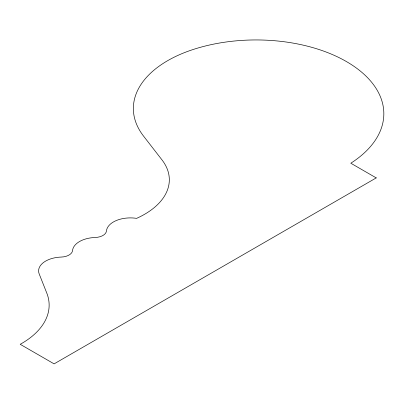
<?xml version="1.0" encoding="UTF-8"?>
<svg xmlns="http://www.w3.org/2000/svg" width="404" height="404" viewBox="0 0 404 404"><rect width="100%" height="100%" fill="white"/><g stroke="black" fill="none" stroke-linecap="round" stroke-linejoin="round"><path stroke-width="0.61" d="M376.23 177.901L54.106 363.873L20.2 344.299A93.93 54.227 0 0 0 46.773 293.051L39.213 273.978A23.977 13.842 0 0 1 61.251 257.065A11.989 6.924 0 0 0 72.553 250.541A23.977 13.842 0 0 1 95.157 237.491A11.989 6.924 0 0 0 106.459 230.967A23.977 13.842 0 0 1 136.602 218.362A84.582 48.834 0 0 0 161.953 159.848L143.572 136.128A117.205 67.67 0 0 1 189.739 50.657A127.78 73.775 0 0 1 354.566 66.731A127.78 73.775 0 0 1 350.798 163.216L376.23 177.901"/></g></svg>
